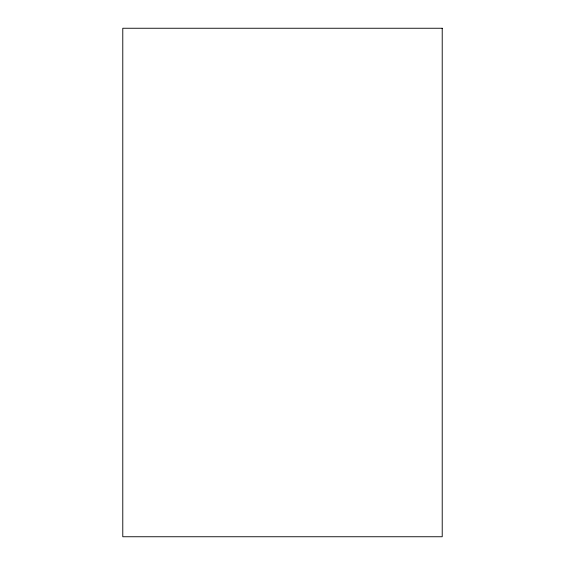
<?xml version="1.0" encoding="UTF-8"?>
<svg xmlns="http://www.w3.org/2000/svg" width="565" height="565" viewBox="0 0 565 565"><rect width="100%" height="100%" fill="white"/><g stroke="black" fill="none" stroke-linecap="round" stroke-linejoin="round"><path stroke-width="0.85" d="M442.218 28.25L122.782 28.25L122.782 536.75L442.218 536.75L442.218 28.25"/></g></svg>
